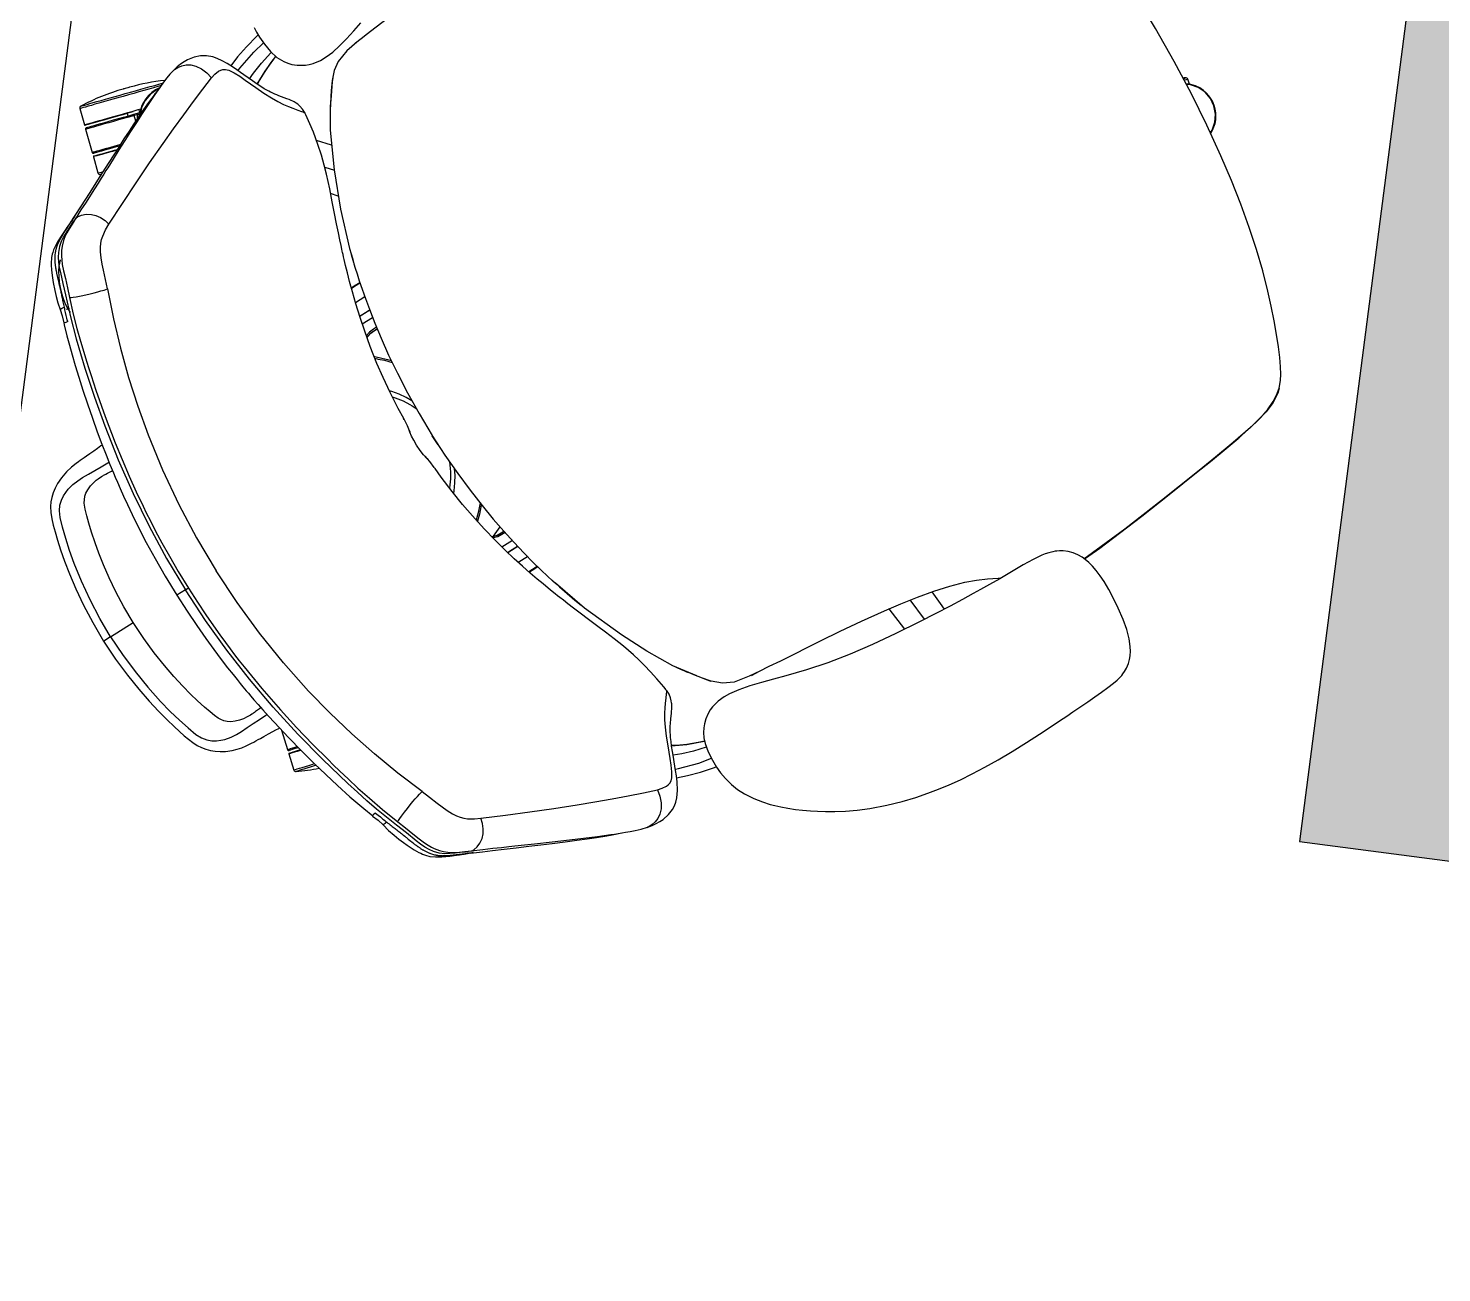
# Model space of a CAD drawing. Extents: x -15 to 8521, y -5327 to 1905.
# Drawn here: x 2606.5 to 2691.9, y 976.7 to 1051.9 of the extents above; entities that cross this region are included whole.
import ezdxf

# ---------------------------------------------------------------- set-up
doc = ezdxf.new("R2010")
doc.units = 0
for name, color, linetype in [('AR-ESQ', 2, 'Continuous'), ('AR-MOB', 2, 'Continuous'), ('AR-PAR-ALV', 5, 'Continuous')]:
    doc.layers.add(name, color=color, linetype=linetype)
doc.layers.add('AR-HTC-MOB', color=253, linetype='Continuous', plot=False)

# ---------------------------------------------------------------- blocks, each defined once
blk = doc.blocks.new('CAD-GIR-TELA')
at = {"color": 1, "linetype": 'Continuous'}
for p, q in [((0.00179, 0.42932), (0.00179, 0.43425)), ((0.00179, 0.42932), (0.00179, 0.41326)), ((-0.1154, 0.37563), (-0.12524, 0.37821)), ((0.00179, 0.376), (0.00179, 0.38211)), ((-0.11273, 0.37491), (-0.11273, 0.37491)), ((-0.10075, 0.37176), (-0.11273, 0.37491)), ((-0.10075, 0.37176), (-0.11273, 0.37491)), ((-0.19642, 0.34205), (-0.19731, 0.34175)), ((0.18347, 0.34602), (0.18077, 0.34616)), ((0.18331, 0.34529), (0.18347, 0.34602)), ((-0.22501, 0.31288), (-0.22432, 0.31459)), ((-0.22489, 0.31313), (-0.22501, 0.31288)), ((-0.22432, 0.31459), (-0.22414, 0.31506)), ((0.22797, 0.31445), (0.22772, 0.31506)), ((0.22859, 0.31288), (0.22797, 0.31445)), ((0.25308, 0.28423), (0.24332, 0.28709)), ((0.25573, 0.28344), (0.25573, 0.28344)), ((0.26968, 0.27935), (0.25573, 0.28344)), ((0.26968, 0.27935), (0.25573, 0.28344)), ((0.26968, 0.27935), (0.26968, 0.27935)), ((0.2821, 0.27573), (0.27234, 0.27859)), ((0.25774, 0.25102), (0.26109, 0.25004)), ((0.26058, 0.24829), (0.26109, 0.25004)), ((0.26183, 0.24982), (0.26103, 0.24708)), ((0.26445, 0.25303), (0.26291, 0.25348)), ((0.26078, 0.2462), (0.26112, 0.24584)), ((0.26084, 0.24613), (0.26231, 0.24571)), ((0.01881, 0.20926), (0.01954, 0.20924)), ((-0.09086, 0.19667), (-0.09086, 0.19005)), ((-0.07766, 0.20012), (-0.07766, 0.1926)), ((-0.06959, 0.20102), (-0.06697, 0.19456)), ((-0.00512, 0.19998), (0.00158, 0.20021)), ((0.08124, 0.20011), (0.08124, 0.19271)), ((0.09444, 0.19667), (0.09444, 0.19006)), ((0.15439, 0.17139), (0.1582, 0.17445)), ((0.17361, 0.169), (0.16891, 0.16504)), ((0.18267, 0.15845), (0.18977, 0.1647)), ((-0.25037, 0.00687), (-0.23588, 0.00789)), ((-0.25126, -0.24112), (-0.24975, -0.24396)), ((-0.0615, -0.30046), (-0.05836, -0.30121))]:
    blk.add_line(p, q, dxfattribs=at)
at = {"color": 1, "linetype": 'Continuous', "flags": 128}
for points in [[(0.00179, 0.4343), (-0.01117, 0.43394), (-0.02316, 0.43301), (-0.03398, 0.43172), (-0.04353, 0.43022), (-0.05178, 0.42863), (-0.05876, 0.42704), (-0.0646, 0.42555), (-0.06888, 0.42436), (-0.07248, 0.42331), (-0.07571, 0.42229), (-0.07878, 0.42117), (-0.08161, 0.41986), (-0.08414, 0.41834), (-0.08639, 0.41663), (-0.08845, 0.4147), (-0.09032, 0.41253), (-0.09206, 0.4101), (-0.09374, 0.40725), (-0.09543, 0.40353), (-0.09641, 0.40057), (-0.09712, 0.39763), (-0.09756, 0.39494), (-0.09792, 0.39132), (-0.09803, 0.38973), (-0.09811, 0.38836), (-0.0982, 0.38679), (-0.0983, 0.38516), (-0.09844, 0.38276), (-0.09861, 0.37959), (-0.09878, 0.3766), (-0.09891, 0.37455), (-0.09903, 0.37258), (-0.09906, 0.3721)], [(0.00179, 0.42932), (-0.01111, 0.42896), (-0.02378, 0.42795), (-0.03595, 0.42641), (-0.04733, 0.42444), (-0.05554, 0.42266), (-0.06301, 0.42076), (-0.06972, 0.41886), (-0.07555, 0.41693), (-0.07911, 0.41517), (-0.08187, 0.41308), (-0.08394, 0.41076), (-0.08546, 0.40835), (-0.08657, 0.406), (-0.08739, 0.4038), (-0.08834, 0.39981), (-0.08866, 0.39616), (-0.08869, 0.39266), (-0.08859, 0.38844), (-0.08843, 0.38412), (-0.08825, 0.3796), (-0.08808, 0.3749), (-0.08807, 0.37418)], [(0.10264, 0.37213), (0.10259, 0.3731), (0.10243, 0.3756), (0.10227, 0.37832), (0.1021, 0.38131), (0.10197, 0.38368), (0.10186, 0.3856), (0.10178, 0.38694), (0.10169, 0.38836), (0.10161, 0.38973), (0.10151, 0.39132), (0.10114, 0.39494), (0.10038, 0.39907), (0.09901, 0.40353), (0.09733, 0.40725), (0.09564, 0.4101), (0.0939, 0.41253), (0.09203, 0.4147), (0.08998, 0.41663), (0.08773, 0.41834), (0.08465, 0.42013), (0.08116, 0.42164), (0.07737, 0.42291), (0.07324, 0.42414), (0.06818, 0.42555), (0.06235, 0.42704), (0.05536, 0.42863), (0.04711, 0.43022), (0.03756, 0.43172), (0.02674, 0.43301), (0.01475, 0.43394), (0.00179, 0.4343)], [(0.00179, 0.42932), (0.01469, 0.42896), (0.02736, 0.42795), (0.03953, 0.42641), (0.05091, 0.42444), (0.05912, 0.42266), (0.06659, 0.42076), (0.0733, 0.41886), (0.07913, 0.41693), (0.0827, 0.41517), (0.08545, 0.41308), (0.08752, 0.41076), (0.08904, 0.40835), (0.09015, 0.406), (0.09097, 0.4038), (0.09192, 0.39981), (0.09224, 0.39616), (0.09227, 0.39266), (0.09218, 0.38844), (0.09201, 0.38412), (0.09183, 0.3796), (0.09167, 0.3749), (0.09165, 0.37417)], [(-0.08273, 0.37509), (-0.08281, 0.37619), (-0.08291, 0.37767), (-0.08301, 0.37905), (-0.08309, 0.37993), (-0.08313, 0.38061), (-0.08315, 0.381), (-0.08315, 0.3813), (-0.08315, 0.38191), (-0.08314, 0.38279), (-0.08305, 0.38509), (-0.08277, 0.38759), (-0.08223, 0.39012), (-0.08138, 0.39264), (-0.08028, 0.39492), (-0.07897, 0.39678), (-0.07757, 0.39819), (-0.07596, 0.39939), (-0.07433, 0.40033), (-0.07194, 0.40137), (-0.06862, 0.4025), (-0.06428, 0.4038), (-0.05884, 0.40531), (-0.05321, 0.40674), (-0.0466, 0.40822), (-0.03893, 0.40967), (-0.03021, 0.41101), (-0.02046, 0.41213), (-0.00974, 0.41292), (0.00179, 0.41322)], [(0.00179, 0.41322), (0.01277, 0.41295), (0.02301, 0.41223), (0.0324, 0.41119), (0.04086, 0.40995), (0.04836, 0.40859), (0.05491, 0.40718), (0.06158, 0.40554), (0.06705, 0.40403), (0.07146, 0.40273), (0.07527, 0.40147), (0.07869, 0.39991), (0.08198, 0.39741), (0.08321, 0.39593), (0.08439, 0.39394), (0.08546, 0.3913), (0.08626, 0.38816), (0.0865, 0.38648), (0.08664, 0.38495), (0.08673, 0.38252), (0.08673, 0.38169), (0.08673, 0.3811), (0.08671, 0.38057), (0.08668, 0.38015), (0.08663, 0.3796), (0.08654, 0.37839), (0.08645, 0.37708), (0.08636, 0.37577), (0.08631, 0.37509)], [(-0.22304, 0.315), (-0.22226, 0.31666), (-0.22093, 0.31947), (-0.21957, 0.32228), (-0.2181, 0.32509), (-0.21645, 0.32778), (-0.21436, 0.33038), (-0.21172, 0.33277), (-0.20937, 0.33438), (-0.20672, 0.33584), (-0.20382, 0.33713), (-0.20078, 0.33828), (-0.19359, 0.34072), (-0.18635, 0.34332), (-0.17912, 0.34592), (-0.17179, 0.34836), (-0.16442, 0.35065), (-0.15696, 0.35281), (-0.14944, 0.35487), (-0.12888, 0.36), (-0.10808, 0.3646), (-0.08634, 0.36864), (-0.06444, 0.37184), (-0.04243, 0.37415), (-0.02034, 0.37553), (0.00179, 0.376)], [(0.00179, 0.38211), (-0.00968, 0.38198), (-0.02012, 0.38164), (-0.02954, 0.38115), (-0.03792, 0.38056), (-0.04528, 0.37993), (-0.05161, 0.37931), (-0.05691, 0.37872), (-0.06071, 0.37827), (-0.06373, 0.37789), (-0.06624, 0.37756), (-0.06778, 0.37735), (-0.06935, 0.37714), (-0.07132, 0.37686), (-0.07369, 0.37651), (-0.07646, 0.37609), (-0.08023, 0.3755), (-0.08455, 0.37479), (-0.08942, 0.37394), (-0.09469, 0.37297), (-0.10678, 0.37056), (-0.11802, 0.36808), (-0.12836, 0.36563), (-0.13783, 0.36326), (-0.14706, 0.3608), (-0.15687, 0.35804), (-0.1674, 0.3548), (-0.17403, 0.35256)], [(-0.12993, 0.3653), (-0.12961, 0.36653), (-0.12898, 0.3689), (-0.12842, 0.37103), (-0.12793, 0.3729), (-0.12752, 0.37447), (-0.12719, 0.37574), (-0.12694, 0.37668), (-0.12678, 0.37728), (-0.12671, 0.37754), (-0.12671, 0.37755)], [(-0.12524, 0.37821), (-0.12525, 0.37817), (-0.12534, 0.37782), (-0.12552, 0.37713), (-0.12579, 0.37611), (-0.12614, 0.37477), (-0.12658, 0.37312), (-0.12708, 0.37118), (-0.12766, 0.36898), (-0.1283, 0.36654), (-0.12853, 0.36566)], [(0.17763, 0.35259), (0.17629, 0.35305), (0.16991, 0.35514), (0.16422, 0.35691), (0.15844, 0.35862), (0.152, 0.36042), (0.14484, 0.36236), (0.13699, 0.36439), (0.12857, 0.36645), (0.11955, 0.36855), (0.11102, 0.37042), (0.10328, 0.37201), (0.09635, 0.37333), (0.09021, 0.37443), (0.08489, 0.37533), (0.0821, 0.37577), (0.07876, 0.37629), (0.07464, 0.3769), (0.06973, 0.37758), (0.06402, 0.3783), (0.05753, 0.37906), (0.04868, 0.37995), (0.03868, 0.38078), (0.02753, 0.38146), (0.01523, 0.38194), (0.00179, 0.38211)], [(0.00179, 0.376), (0.00179, 0.37493), (0.00179, 0.37455), (0.00179, 0.37425), (0.00179, 0.37402), (0.00179, 0.37387), (0.00179, 0.37382)], [(0.22662, 0.315), (0.22585, 0.31666), (0.22168, 0.32509), (0.22003, 0.32778), (0.21794, 0.33038), (0.2153, 0.33277), (0.21295, 0.33438), (0.2103, 0.33584), (0.2074, 0.33713), (0.20436, 0.33828), (0.19796, 0.34045), (0.19145, 0.34277), (0.17854, 0.34733), (0.1654, 0.35142), (0.14759, 0.35628), (0.12964, 0.36066), (0.11167, 0.3646), (0.08992, 0.36864), (0.06802, 0.37184), (0.04601, 0.37415), (0.02392, 0.37553), (0.00179, 0.376)], [(0.00179, 0.37382), (-0.00844, 0.37373), (-0.01754, 0.37348), (-0.02551, 0.37313), (-0.03235, 0.37273), (-0.03806, 0.37233), (-0.04269, 0.37196), (-0.04722, 0.37156), (-0.0518, 0.37111), (-0.05643, 0.37062), (-0.07326, 0.36849), (-0.09008, 0.36582), (-0.10428, 0.36318), (-0.1182, 0.36025), (-0.13084, 0.35734), (-0.13515, 0.35631), (-0.14059, 0.35496), (-0.14721, 0.35327), (-0.15499, 0.35118), (-0.16392, 0.34862), (-0.17394, 0.34546), (-0.18504, 0.34155)], [(-0.11731, 0.36836), (-0.11725, 0.3686), (-0.11674, 0.37053), (-0.11631, 0.37218), (-0.11596, 0.37353), (-0.11569, 0.37455), (-0.11551, 0.37524), (-0.11541, 0.37558), (-0.1154, 0.37563)], [(-0.11513, 0.37515), (-0.11515, 0.37505), (-0.11527, 0.37461), (-0.11548, 0.37382), (-0.11577, 0.3727), (-0.11616, 0.37124), (-0.11662, 0.36949), (-0.11689, 0.36845)], [(-0.11513, 0.36883), (-0.1149, 0.3697), (-0.11448, 0.37128), (-0.11415, 0.37256), (-0.1139, 0.3735), (-0.11374, 0.3741), (-0.11367, 0.37436)], [(-0.11273, 0.37491), (-0.1128, 0.37465), (-0.11296, 0.37403), (-0.11322, 0.37306), (-0.11356, 0.37175), (-0.11399, 0.37013), (-0.11429, 0.36896)], [(-0.11273, 0.37491), (-0.11288, 0.37494), (-0.11303, 0.37493), (-0.11318, 0.3749), (-0.11332, 0.37483), (-0.11344, 0.37474), (-0.11354, 0.37463), (-0.11362, 0.3745), (-0.11367, 0.37436)], [(0.18862, 0.34155), (0.17898, 0.34497), (0.17035, 0.34775), (0.16273, 0.35001), (0.15615, 0.35184), (0.15063, 0.35331), (0.14614, 0.35447), (0.14174, 0.35557), (0.13728, 0.35666), (0.13276, 0.35774), (0.11622, 0.36146), (0.09953, 0.36478), (0.08886, 0.36664), (0.07815, 0.3683), (0.06785, 0.36969), (0.0583, 0.37081), (0.05389, 0.37126), (0.0483, 0.37179), (0.04148, 0.37235), (0.03341, 0.37289), (0.02411, 0.37336), (0.01357, 0.3737), (0.00179, 0.37382)], [(-0.17404, 0.3526), (-0.17797, 0.35116), (-0.18195, 0.35014)], [(-0.17729, 0.3194), (-0.16016, 0.32589), (-0.14282, 0.33178), (-0.12524, 0.3369), (-0.10748, 0.34142), (-0.08955, 0.3453), (-0.06693, 0.34918), (-0.04413, 0.35194), (-0.0212, 0.35359), (0.00179, 0.35413)], [(-0.17343, 0.35018), (-0.17354, 0.35137), (-0.17367, 0.35204), (-0.1738, 0.35241), (-0.17394, 0.35259), (-0.17404, 0.35257)], [(0.18088, 0.3194), (0.16374, 0.32589), (0.14641, 0.33178), (0.12882, 0.3369), (0.11106, 0.34142), (0.09313, 0.3453), (0.07052, 0.34918), (0.04771, 0.35194), (0.02478, 0.35359), (0.00179, 0.35413)], [(0.17701, 0.35018), (0.17712, 0.35137), (0.17725, 0.35204), (0.17739, 0.35241), (0.17752, 0.35259), (0.17762, 0.35257)], [(0.18553, 0.35014), (0.18155, 0.35116), (0.17763, 0.3526)], [(-0.18195, 0.35014), (-0.18662, 0.34913), (-0.19071, 0.3478), (-0.1943, 0.34654), (-0.19743, 0.34536), (-0.20007, 0.34429), (-0.20269, 0.34314), (-0.20458, 0.34223), (-0.20613, 0.34142), (-0.20746, 0.34066), (-0.20856, 0.33997), (-0.20958, 0.33928), (-0.21112, 0.33807), (-0.21307, 0.3362), (-0.21515, 0.33357), (-0.21717, 0.33016), (-0.21929, 0.32599), (-0.2216, 0.3209)], [(-0.19731, 0.34175), (-0.19819, 0.34145), (-0.19906, 0.34115)], [(-0.19554, 0.34235), (-0.19598, 0.3422), (-0.19642, 0.34205)], [(-0.19382, 0.34294), (-0.19468, 0.34265), (-0.19554, 0.34235)], [(-0.19298, 0.34323), (-0.1934, 0.34309), (-0.19382, 0.34294)], [(-0.19165, 0.3437), (-0.19232, 0.34347), (-0.19298, 0.34323)], [(-0.19033, 0.34418), (-0.19099, 0.34394), (-0.19165, 0.3437)], [(-0.18898, 0.34466), (-0.18965, 0.34442), (-0.19033, 0.34418)], [(-0.18766, 0.34515), (-0.18832, 0.34491), (-0.18898, 0.34466)], [(-0.1863, 0.34565), (-0.18699, 0.3454), (-0.18766, 0.34515)], [(-0.18496, 0.34615), (-0.18563, 0.3459), (-0.1863, 0.34565)], [(-0.18338, 0.34673), (-0.18417, 0.34644), (-0.18496, 0.34615)], [(-0.18178, 0.3473), (-0.18258, 0.34701), (-0.18338, 0.34673)], [(-0.18178, 0.3473), (-0.18189, 0.34854), (-0.18194, 0.34933), (-0.18197, 0.34979), (-0.18197, 0.35004), (-0.18194, 0.35006)], [(-0.18019, 0.34787), (-0.18099, 0.34758), (-0.18178, 0.3473)], [(-0.17861, 0.34842), (-0.1794, 0.34815), (-0.18019, 0.34787)], [(-0.17542, 0.34952), (-0.17701, 0.34897), (-0.17861, 0.34842)], [(-0.17343, 0.35018), (-0.17442, 0.34985), (-0.17542, 0.34952)], [(0.17701, 0.35018), (0.17801, 0.34985), (0.179, 0.34952)], [(0.179, 0.34952), (0.1806, 0.34897), (0.18219, 0.34842)], [(0.18219, 0.34842), (0.18298, 0.34815), (0.18378, 0.34787)], [(0.18358, 0.34683), (0.18358, 0.34684), (0.18356, 0.34663), (0.18347, 0.34602)], [(0.21082, 0.33421), (0.21071, 0.33435), (0.20804, 0.33697), (0.20562, 0.33879), (0.20287, 0.34041), (0.19988, 0.34185), (0.19674, 0.34314), (0.19352, 0.34426), (0.19023, 0.34522), (0.18689, 0.34586), (0.18347, 0.34602)], [(0.18378, 0.34787), (0.18457, 0.34758), (0.18537, 0.3473)], [(0.18537, 0.3473), (0.18547, 0.34854), (0.18553, 0.34933), (0.18555, 0.34979), (0.18555, 0.35004), (0.18552, 0.35006)], [(0.18537, 0.3473), (0.18617, 0.34701), (0.18696, 0.34673)], [(0.22519, 0.3209), (0.22314, 0.32545), (0.22132, 0.32914), (0.21969, 0.33212), (0.21821, 0.33437), (0.21716, 0.33567), (0.21635, 0.33654), (0.2157, 0.33718), (0.21495, 0.33786), (0.21409, 0.33858), (0.21283, 0.33951), (0.21112, 0.34062), (0.20869, 0.34196), (0.20549, 0.34348), (0.20154, 0.34514), (0.1969, 0.34688), (0.19344, 0.34808), (0.18968, 0.34928), (0.18553, 0.35014)], [(0.18696, 0.34673), (0.18776, 0.34643), (0.18855, 0.34615)], [(0.18855, 0.34615), (0.1892, 0.3459), (0.18989, 0.34565)], [(0.18989, 0.34565), (0.19057, 0.3454), (0.19124, 0.34515)], [(0.19124, 0.34515), (0.1919, 0.34491), (0.19257, 0.34466)], [(0.19257, 0.34466), (0.19324, 0.34442), (0.19391, 0.34418)], [(0.19391, 0.34418), (0.19457, 0.34394), (0.19523, 0.3437)], [(0.19523, 0.3437), (0.1959, 0.34347), (0.19657, 0.34323)], [(0.19657, 0.34323), (0.19698, 0.34309), (0.1974, 0.34294)], [(0.1974, 0.34294), (0.19826, 0.34265), (0.19912, 0.34235)], [(0.19912, 0.34235), (0.19956, 0.3422), (0.2, 0.34205)], [(0.2, 0.34205), (0.20044, 0.3419), (0.20089, 0.34175)], [(0.20089, 0.34175), (0.20177, 0.34145), (0.20264, 0.34115)], [(-0.18504, 0.34155), (-0.1907, 0.33949), (-0.19608, 0.33765), (-0.20067, 0.33608), (-0.20429, 0.33468), (-0.20689, 0.33348), (-0.20878, 0.33247), (-0.21038, 0.33148), (-0.21174, 0.33054), (-0.2132, 0.32938), (-0.21496, 0.32774), (-0.21666, 0.32579), (-0.21798, 0.32397), (-0.21912, 0.32212), (-0.22043, 0.31971), (-0.22191, 0.31673), (-0.22357, 0.31322)], [(-0.21369, 0.33334), (-0.21396, 0.33308), (-0.21421, 0.33281)], [(-0.21276, 0.3342), (-0.21324, 0.33377), (-0.21369, 0.33334)], [(-0.21177, 0.33502), (-0.21228, 0.33461), (-0.21276, 0.3342)], [(-0.21123, 0.33542), (-0.2115, 0.33522), (-0.21177, 0.33502)], [(-0.20828, 0.3373), (-0.20981, 0.33639), (-0.21123, 0.33542)], [(-0.20764, 0.33765), (-0.20796, 0.33748), (-0.20828, 0.3373)], [(-0.20698, 0.33798), (-0.20731, 0.33782), (-0.20764, 0.33765)], [(-0.20628, 0.33832), (-0.20663, 0.33815), (-0.20698, 0.33798)], [(-0.20558, 0.33864), (-0.20593, 0.33848), (-0.20628, 0.33832)], [(-0.20491, 0.33894), (-0.20525, 0.33879), (-0.20558, 0.33864)], [(-0.20423, 0.33923), (-0.20457, 0.33908), (-0.20491, 0.33894)], [(-0.20382, 0.3394), (-0.20403, 0.33931), (-0.20423, 0.33923)], [(-0.2034, 0.33956), (-0.20361, 0.33948), (-0.20382, 0.3394)], [(-0.20297, 0.33973), (-0.20318, 0.33965), (-0.2034, 0.33956)], [(-0.20254, 0.3399), (-0.20276, 0.33981), (-0.20297, 0.33973)], [(-0.20167, 0.34022), (-0.20211, 0.34006), (-0.20254, 0.3399)], [(-0.2008, 0.34054), (-0.20123, 0.34039), (-0.20167, 0.34023)], [(-0.19906, 0.34115), (-0.19993, 0.34085), (-0.2008, 0.34054)], [(-0.18503, 0.34155), (-0.18503, 0.34155), (-0.18485, 0.34133), (-0.18457, 0.34079), (-0.18402, 0.33952), (-0.18336, 0.33786), (-0.1823, 0.33505), (-0.1813, 0.33229), (-0.18039, 0.3297), (-0.17961, 0.32734), (-0.17895, 0.32526), (-0.17839, 0.32338), (-0.17786, 0.3215), (-0.17729, 0.3194)], [(0.18862, 0.34155), (0.18862, 0.34155), (0.18843, 0.34133), (0.18816, 0.34079), (0.1876, 0.33952), (0.18694, 0.33786), (0.18588, 0.33505), (0.18488, 0.33229), (0.18398, 0.3297), (0.18319, 0.32734), (0.18253, 0.32526), (0.18197, 0.32338), (0.18144, 0.3215), (0.18088, 0.3194)], [(0.22715, 0.31322), (0.22549, 0.31673), (0.22401, 0.31971), (0.2227, 0.32212), (0.22156, 0.32397), (0.21973, 0.32643), (0.21735, 0.32889), (0.21532, 0.33054), (0.21397, 0.33148), (0.21236, 0.33247), (0.21047, 0.33348), (0.20787, 0.33468), (0.20425, 0.33608), (0.19966, 0.33765), (0.19428, 0.33949), (0.18862, 0.34155)], [(0.20264, 0.34115), (0.20352, 0.34085), (0.20438, 0.34054)], [(0.20438, 0.34054), (0.20482, 0.34039), (0.20525, 0.34022)], [(0.20525, 0.34022), (0.20569, 0.34006), (0.20613, 0.3399)], [(0.20613, 0.3399), (0.20634, 0.33981), (0.20655, 0.33973)], [(0.20655, 0.33973), (0.20677, 0.33965), (0.20698, 0.33956)], [(0.20698, 0.33956), (0.20719, 0.33948), (0.2074, 0.3394)], [(0.2074, 0.3394), (0.20761, 0.33931), (0.20782, 0.33923)], [(0.20782, 0.33923), (0.20816, 0.33908), (0.20849, 0.33894)], [(0.20849, 0.33894), (0.20883, 0.33879), (0.20916, 0.33864)], [(0.20916, 0.33864), (0.20952, 0.33848), (0.20987, 0.33832)], [(0.20987, 0.33832), (0.21022, 0.33815), (0.21056, 0.33798)], [(0.21056, 0.33798), (0.21089, 0.33782), (0.21122, 0.33765)], [(0.21122, 0.33765), (0.21154, 0.33748), (0.21186, 0.3373)], [(0.21186, 0.3373), (0.21339, 0.33639), (0.21481, 0.33542)], [(0.21481, 0.33542), (0.21508, 0.33522), (0.21535, 0.33502)], [(0.21535, 0.33502), (0.21586, 0.33461), (0.21635, 0.3342)], [(0.21635, 0.3342), (0.21682, 0.33377), (0.21728, 0.33334)], [(0.21728, 0.33334), (0.21754, 0.33308), (0.2178, 0.33281)], [(-0.2194, 0.32475), (-0.21966, 0.32423), (-0.21992, 0.3237)], [(-0.21884, 0.32586), (-0.21912, 0.32531), (-0.2194, 0.32475)], [(-0.21828, 0.32693), (-0.21856, 0.3264), (-0.21884, 0.32586)], [(-0.218, 0.32745), (-0.21814, 0.32719), (-0.21828, 0.32693)], [(-0.21772, 0.32796), (-0.21786, 0.3277), (-0.218, 0.32745)], [(-0.21755, 0.32824), (-0.21764, 0.3281), (-0.21772, 0.32796)], [(-0.21739, 0.32852), (-0.21747, 0.32838), (-0.21755, 0.32824)], [(-0.21721, 0.32882), (-0.2173, 0.32867), (-0.21739, 0.32852)], [(-0.21703, 0.32911), (-0.21712, 0.32897), (-0.21721, 0.32882)], [(-0.21688, 0.32936), (-0.21696, 0.32924), (-0.21703, 0.32911)], [(-0.21673, 0.32959), (-0.21681, 0.32947), (-0.21688, 0.32936)], [(-0.21656, 0.32985), (-0.21665, 0.32972), (-0.21673, 0.32959)], [(-0.21639, 0.33011), (-0.21648, 0.32998), (-0.21656, 0.32985)], [(-0.21619, 0.3304), (-0.21629, 0.33026), (-0.21639, 0.33011)], [(-0.21599, 0.33069), (-0.21609, 0.33054), (-0.21619, 0.3304)], [(-0.21577, 0.33097), (-0.21588, 0.33083), (-0.21599, 0.33069)], [(-0.21556, 0.33125), (-0.21567, 0.33111), (-0.21577, 0.33097)], [(-0.21535, 0.33152), (-0.21545, 0.33139), (-0.21556, 0.33125)], [(-0.21514, 0.33177), (-0.21525, 0.33165), (-0.21535, 0.33152)], [(-0.21493, 0.33203), (-0.21504, 0.3319), (-0.21514, 0.33177)], [(-0.21471, 0.33228), (-0.21482, 0.33215), (-0.21493, 0.33203)], [(-0.21421, 0.33281), (-0.21447, 0.33255), (-0.21471, 0.33228)], [(0.2178, 0.33281), (0.21805, 0.33255), (0.21829, 0.33228)], [(0.21829, 0.33228), (0.2184, 0.33215), (0.21851, 0.33203)], [(0.21851, 0.33203), (0.21862, 0.3319), (0.21872, 0.33177)], [(0.21872, 0.33177), (0.21883, 0.33165), (0.21893, 0.33152)], [(0.21893, 0.33152), (0.21904, 0.33138), (0.21914, 0.33125)], [(0.21914, 0.33125), (0.21925, 0.33111), (0.21936, 0.33097)], [(0.21936, 0.33097), (0.21946, 0.33083), (0.21957, 0.33069)], [(0.21957, 0.33069), (0.21967, 0.33054), (0.21977, 0.3304)], [(0.21977, 0.3304), (0.21987, 0.33026), (0.21997, 0.33011)], [(0.21997, 0.33011), (0.22006, 0.32998), (0.22015, 0.32985)], [(0.22015, 0.32985), (0.22023, 0.32972), (0.22031, 0.32959)], [(0.22031, 0.32959), (0.22039, 0.32947), (0.22047, 0.32936)], [(0.22047, 0.32936), (0.22054, 0.32923), (0.22062, 0.32911)], [(0.22062, 0.32911), (0.22071, 0.32897), (0.22079, 0.32882)], [(0.22079, 0.32882), (0.22088, 0.32867), (0.22097, 0.32852)], [(0.22097, 0.32852), (0.22105, 0.32838), (0.22114, 0.32824)], [(0.22114, 0.32824), (0.22122, 0.3281), (0.2213, 0.32796)], [(0.2213, 0.32796), (0.22144, 0.3277), (0.22158, 0.32745)], [(0.22158, 0.32745), (0.22172, 0.32719), (0.22186, 0.32693)], [(0.22186, 0.32693), (0.22215, 0.3264), (0.22243, 0.32586)], [(0.22243, 0.32586), (0.22271, 0.3253), (0.22299, 0.32475)], [(0.22299, 0.32475), (0.22325, 0.32423), (0.2235, 0.3237)], [(-0.2235, 0.31613), (-0.22419, 0.31463), (-0.22489, 0.31313)], [(-0.2216, 0.3209), (-0.22285, 0.31797), (-0.22416, 0.31507)], [(-0.22303, 0.31714), (-0.22326, 0.31663), (-0.2235, 0.31613)], [(-0.22255, 0.31816), (-0.22279, 0.31765), (-0.22303, 0.31714)], [(-0.22199, 0.31935), (-0.22227, 0.31875), (-0.22255, 0.31816)], [(-0.22157, 0.32089), (-0.22178, 0.32047), (-0.22199, 0.31935)], [(-0.22145, 0.32051), (-0.22172, 0.31993), (-0.22199, 0.31935)], [(-0.22094, 0.32159), (-0.22119, 0.32106), (-0.22145, 0.32051)], [(-0.22042, 0.32267), (-0.22068, 0.32213), (-0.22094, 0.32159)], [(-0.21992, 0.3237), (-0.22018, 0.32318), (-0.22042, 0.32267)], [(-0.17729, 0.3194), (-0.18268, 0.31735), (-0.18811, 0.31536), (-0.19172, 0.31404), (-0.19526, 0.31263), (-0.1986, 0.31103), (-0.20085, 0.30965), (-0.20281, 0.30813), (-0.20447, 0.30651), (-0.20588, 0.30483), (-0.20814, 0.30136), (-0.20998, 0.29784)], [(0.18088, 0.3194), (0.18627, 0.31735), (0.19169, 0.31536), (0.1953, 0.31404), (0.19885, 0.31263), (0.20218, 0.31103), (0.20444, 0.30965), (0.2064, 0.30813), (0.20806, 0.30651), (0.20946, 0.30483), (0.21172, 0.30136), (0.21356, 0.29784)], [(0.2235, 0.3237), (0.22376, 0.32319), (0.22401, 0.32267)], [(0.22401, 0.32267), (0.22426, 0.32213), (0.22452, 0.32159)], [(0.22452, 0.32159), (0.22477, 0.32105), (0.22503, 0.32051)], [(0.22503, 0.32051), (0.2253, 0.31993), (0.22558, 0.31935)], [(0.22515, 0.32089), (0.22536, 0.32047), (0.22558, 0.31935)], [(0.22774, 0.31507), (0.22643, 0.31797), (0.22519, 0.3209)], [(0.22558, 0.31935), (0.22585, 0.31875), (0.22613, 0.31816)], [(0.22613, 0.31816), (0.22637, 0.31765), (0.22661, 0.31714)], [(0.22661, 0.31714), (0.22684, 0.31663), (0.22708, 0.31613)], [(0.22708, 0.31613), (0.22778, 0.31463), (0.22847, 0.31313)], [(-0.22356, 0.31324), (-0.22658, 0.30688), (-0.2292, 0.30134), (-0.23146, 0.2966), (-0.23336, 0.29264), (-0.2349, 0.28943), (-0.2375, 0.28404), (-0.24013, 0.2786), (-0.24483, 0.26888), (-0.24938, 0.25943), (-0.25306, 0.25166), (-0.2566, 0.24404), (-0.25998, 0.23657), (-0.26092, 0.23445), (-0.26182, 0.23239), (-0.26268, 0.23037), (-0.26355, 0.22829), (-0.26457, 0.22577), (-0.26571, 0.22279), (-0.2669, 0.21935), (-0.26802, 0.21546)], [(-0.22439, 0.31462), (-0.22522, 0.31285), (-0.22762, 0.30772), (-0.23017, 0.30228), (-0.23316, 0.29593), (-0.23632, 0.28923), (-0.23962, 0.28229), (-0.24275, 0.27568), (-0.24565, 0.26953), (-0.249, 0.26235), (-0.25198, 0.25585), (-0.25462, 0.25), (-0.25693, 0.24476), (-0.25892, 0.24009), (-0.26022, 0.23695), (-0.26137, 0.23402), (-0.26237, 0.2313), (-0.26278, 0.23012)], [(-0.2235, 0.31321), (-0.22371, 0.31278), (-0.22378, 0.31162), (-0.2233, 0.30899), (-0.22234, 0.30632), (-0.22062, 0.30369), (-0.21864, 0.30178), (-0.21608, 0.30003), (-0.21313, 0.29865), (-0.20998, 0.29784)], [(0.22709, 0.31321), (0.2273, 0.31278), (0.22737, 0.31162), (0.22688, 0.30899), (0.22592, 0.30632), (0.22421, 0.30369), (0.22222, 0.30178), (0.21967, 0.30003), (0.21672, 0.29865), (0.21356, 0.29784)], [(0.2716, 0.21546), (0.27074, 0.21856), (0.26986, 0.22121), (0.26907, 0.22339), (0.26842, 0.2251), (0.26784, 0.22655), (0.26722, 0.22806), (0.26656, 0.22966), (0.26522, 0.2328), (0.26375, 0.23616), (0.26225, 0.2395), (0.25958, 0.24535), (0.25686, 0.25118), (0.25405, 0.25715), (0.25126, 0.26297), (0.2484, 0.26892), (0.24554, 0.27481), (0.24286, 0.28035), (0.24196, 0.28222), (0.2409, 0.28441), (0.23961, 0.28708), (0.2381, 0.29023), (0.23635, 0.29388), (0.2344, 0.29796), (0.23222, 0.30253), (0.22981, 0.30762), (0.22714, 0.31324)], [(0.26637, 0.2301), (0.26632, 0.23027), (0.2655, 0.23255), (0.26483, 0.23432), (0.26424, 0.23585), (0.26357, 0.23751), (0.26276, 0.23948), (0.26179, 0.24178), (0.26042, 0.24496), (0.2588, 0.24865), (0.25692, 0.25286), (0.25476, 0.25762), (0.25236, 0.26283), (0.24992, 0.26807), (0.24523, 0.27802), (0.24056, 0.28786), (0.23599, 0.29752), (0.23156, 0.30696), (0.2293, 0.3118), (0.22804, 0.31448)], [(0.22847, 0.31313), (0.22853, 0.313), (0.22859, 0.31288)], [(-0.20998, 0.29784), (-0.2163, 0.28421), (-0.22239, 0.27069), (-0.22827, 0.25736), (-0.23388, 0.24433), (-0.23808, 0.23421), (-0.24201, 0.22446), (-0.24569, 0.21517), (-0.24908, 0.20643), (-0.25197, 0.19833)], [(0.21356, 0.29784), (0.21988, 0.28421), (0.22597, 0.27069), (0.23186, 0.25736), (0.23746, 0.24433), (0.24166, 0.23421), (0.24559, 0.22446), (0.24927, 0.21517), (0.25266, 0.20643), (0.25555, 0.19833)], [(0.24162, 0.28576), (0.24175, 0.28621), (0.24183, 0.28646), (0.24183, 0.28647)], [(0.24332, 0.28709), (0.24331, 0.28705), (0.24321, 0.2867), (0.24301, 0.28602), (0.24271, 0.28501), (0.24241, 0.28398)], [(0.24896, 0.27018), (0.24968, 0.27265), (0.25039, 0.27507), (0.25103, 0.27726), (0.2516, 0.27918), (0.25208, 0.28081), (0.25247, 0.28215), (0.25276, 0.28316), (0.25296, 0.28384), (0.25307, 0.28419), (0.25308, 0.28423)], [(0.25334, 0.28375), (0.25331, 0.28365), (0.25318, 0.28321), (0.25295, 0.28243), (0.25262, 0.28131), (0.2522, 0.27987), (0.25169, 0.27813), (0.2511, 0.2761), (0.25043, 0.27381), (0.24969, 0.27129), (0.2492, 0.26961)], [(0.25024, 0.26746), (0.25079, 0.26933), (0.25155, 0.27192), (0.25224, 0.27429), (0.25287, 0.27643), (0.25342, 0.27829), (0.25388, 0.27986), (0.25425, 0.28113), (0.25452, 0.28206), (0.2547, 0.28266), (0.25477, 0.28292)], [(0.25573, 0.28344), (0.25565, 0.28318), (0.25547, 0.28257), (0.25519, 0.2816), (0.25481, 0.28031), (0.25434, 0.27869), (0.25378, 0.27678), (0.25314, 0.27459), (0.25242, 0.27215), (0.25164, 0.2695), (0.25081, 0.26665), (0.25073, 0.26639)], [(0.25573, 0.28344), (0.25558, 0.28347), (0.25543, 0.28347), (0.25528, 0.28344), (0.25514, 0.28338), (0.25502, 0.28329), (0.25491, 0.28319), (0.25483, 0.28306), (0.25477, 0.28292)], [(0.26109, 0.25004), (0.26204, 0.25327), (0.26297, 0.25646), (0.26389, 0.25957), (0.26476, 0.26256), (0.2656, 0.26541), (0.26638, 0.26807), (0.26709, 0.2705), (0.26773, 0.27269), (0.26829, 0.27461), (0.26877, 0.27622), (0.26915, 0.27752), (0.26943, 0.27848), (0.26961, 0.27909), (0.26968, 0.27935)], [(0.27021, 0.2784), (0.27013, 0.27814), (0.26996, 0.27754), (0.26968, 0.2766), (0.26931, 0.27534), (0.26885, 0.27377), (0.26831, 0.2719), (0.26768, 0.26977), (0.26698, 0.26739), (0.26623, 0.2648), (0.26541, 0.26203), (0.26456, 0.25911), (0.26367, 0.25608), (0.26276, 0.25297), (0.26183, 0.24982)], [(0.26338, 0.24937), (0.26431, 0.25255), (0.26523, 0.2557), (0.26613, 0.25877), (0.267, 0.26172), (0.26782, 0.26453), (0.26859, 0.26715), (0.26929, 0.26956), (0.26993, 0.27172), (0.27048, 0.27361), (0.27095, 0.2752), (0.27132, 0.27649), (0.2716, 0.27744), (0.27178, 0.27805), (0.27186, 0.27831), (0.27186, 0.27832)], [(0.27234, 0.27859), (0.27233, 0.27854), (0.27223, 0.2782), (0.27203, 0.27752), (0.27173, 0.2765), (0.27134, 0.27517), (0.27086, 0.27353), (0.2703, 0.27161), (0.26966, 0.26943), (0.26895, 0.26701), (0.26818, 0.26438), (0.26736, 0.26157), (0.26649, 0.25862), (0.2656, 0.25556), (0.26468, 0.25243), (0.26375, 0.24926)], [(0.28302, 0.27441), (0.28299, 0.27431), (0.28287, 0.27388), (0.28264, 0.27311), (0.28232, 0.27202), (0.28191, 0.27061), (0.28141, 0.2689), (0.28083, 0.26691), (0.28017, 0.26467), (0.27945, 0.26221), (0.27867, 0.25954), (0.27784, 0.25672), (0.27697, 0.25376), (0.27608, 0.25071), (0.27517, 0.24761), (0.27425, 0.24448), (0.27334, 0.24138), (0.27245, 0.23833), (0.27158, 0.23537), (0.27076, 0.23255), (0.26998, 0.22989), (0.26925, 0.22742), (0.2686, 0.22518), (0.26848, 0.22478)], [(0.27021, 0.2784), (0.27024, 0.27855), (0.27023, 0.2787), (0.2702, 0.27884), (0.27014, 0.27898), (0.27006, 0.27911), (0.26995, 0.27921), (0.26982, 0.2793), (0.26968, 0.27935)], [(0.27351, 0.2464), (0.27443, 0.24957), (0.27535, 0.2527), (0.27625, 0.25576), (0.27711, 0.25871), (0.27794, 0.26152), (0.27871, 0.26415), (0.27942, 0.26657), (0.28006, 0.26875), (0.28062, 0.27067), (0.2811, 0.27231), (0.28149, 0.27364), (0.28179, 0.27466), (0.28199, 0.27534), (0.28209, 0.27568), (0.2821, 0.27573)], [(0.25966, 0.24705), (0.25967, 0.24707), (0.25973, 0.24714), (0.25981, 0.24726), (0.25993, 0.24741), (0.26007, 0.2476), (0.26023, 0.24781), (0.2604, 0.24804), (0.26058, 0.24829)], [(0.26058, 0.24829), (0.26081, 0.24774), (0.26094, 0.24738), (0.261, 0.2472), (0.26102, 0.24711), (0.26103, 0.24708)], [(0.26183, 0.24982), (0.26182, 0.24982), (0.26178, 0.24983), (0.26171, 0.24985), (0.26162, 0.24988), (0.26151, 0.24991), (0.26138, 0.24995), (0.26124, 0.24999), (0.26109, 0.25004)], [(0.26375, 0.24926), (0.26282, 0.24609), (0.26238, 0.24458)], [(0.26687, 0.22891), (0.2671, 0.22993), (0.26687, 0.2349), (0.26537, 0.23965), (0.26271, 0.24385), (0.25972, 0.24656)], [(0.26103, 0.24708), (0.26103, 0.24708), (0.261, 0.24697), (0.26086, 0.24649), (0.26078, 0.2462)], [(0.26773, 0.22667), (0.2683, 0.22865), (0.26907, 0.23128), (0.2699, 0.23408), (0.27076, 0.23703), (0.27166, 0.24009), (0.27258, 0.24323), (0.27351, 0.2464)], [(0.27702, 0.24324), (0.27707, 0.24339), (0.27719, 0.24382), (0.27738, 0.24445), (0.27759, 0.2452), (0.27781, 0.24595), (0.278, 0.24658), (0.27812, 0.24701), (0.27817, 0.24716)], [(-0.26798, 0.2156), (-0.26864, 0.21257), (-0.26897, 0.20978), (-0.26906, 0.20723), (-0.26897, 0.20495), (-0.26826, 0.20067), (-0.26683, 0.19689), (-0.26559, 0.19479), (-0.26416, 0.19294), (-0.26232, 0.19107), (-0.25868, 0.18831), (-0.25428, 0.18578), (-0.25096, 0.18418), (-0.24801, 0.18288), (-0.24552, 0.18183), (-0.24309, 0.18083), (-0.24031, 0.17967), (-0.23724, 0.17838), (-0.23418, 0.17705), (-0.23162, 0.17588), (-0.22954, 0.17485), (-0.22789, 0.17397), (-0.22671, 0.17331), (-0.22586, 0.17281), (-0.22521, 0.17241), (-0.22439, 0.17189), (-0.22343, 0.17126), (-0.22238, 0.17053), (-0.21984, 0.16865), (-0.21739, 0.16671), (-0.21631, 0.16587), (-0.21537, 0.16516), (-0.21456, 0.16459), (-0.21382, 0.16412), (-0.21314, 0.16372), (-0.21261, 0.16344), (-0.21195, 0.16312), (-0.21081, 0.16266), (-0.20913, 0.16215), (-0.20684, 0.16177), (-0.20382, 0.16177)], [(-0.25197, 0.19833), (-0.25603, 0.19911), (-0.25978, 0.20062), (-0.26297, 0.20262), (-0.26534, 0.20489), (-0.26686, 0.20727), (-0.26771, 0.20973), (-0.26809, 0.21222), (-0.26814, 0.21467), (-0.26796, 0.21545)], [(0.2074, 0.16177), (0.21042, 0.16177), (0.21272, 0.16215), (0.21439, 0.16266), (0.21553, 0.16312), (0.21619, 0.16344), (0.21673, 0.16372), (0.21755, 0.1642), (0.21845, 0.1648), (0.2195, 0.16557), (0.22076, 0.16654), (0.22208, 0.16759), (0.22342, 0.16865), (0.2248, 0.16968), (0.22589, 0.17048), (0.22697, 0.17122), (0.22794, 0.17187), (0.22877, 0.17239), (0.22943, 0.1728), (0.23029, 0.17331), (0.23147, 0.17397), (0.23312, 0.17485), (0.2352, 0.17588), (0.23777, 0.17705), (0.24082, 0.17838), (0.24389, 0.17967), (0.24668, 0.18083), (0.24911, 0.18183), (0.25159, 0.18288), (0.25454, 0.18418), (0.25787, 0.18578), (0.26081, 0.1874), (0.26361, 0.18922), (0.26591, 0.19107), (0.2685, 0.19386), (0.27042, 0.19689), (0.27184, 0.20067), (0.27255, 0.20495), (0.27264, 0.20723), (0.27256, 0.20978), (0.27222, 0.21257), (0.27156, 0.2156)], [(0.27155, 0.21545), (0.27172, 0.21467), (0.27168, 0.21222), (0.27129, 0.20973), (0.27044, 0.20727), (0.26893, 0.20489), (0.26655, 0.20262), (0.26337, 0.20062), (0.25961, 0.19911), (0.25555, 0.19833)], [(-0.20367, 0.16184), (-0.20127, 0.1621), (-0.19497, 0.163), (-0.18931, 0.16399), (-0.18419, 0.16506), (-0.17952, 0.16619), (-0.17524, 0.16735), (-0.16759, 0.16973), (-0.16085, 0.17208), (-0.15475, 0.17434), (-0.1492, 0.17645), (-0.14258, 0.17901), (-0.13685, 0.18121), (-0.13205, 0.18304), (-0.1281, 0.18452), (-0.12479, 0.18573), (-0.12216, 0.18668), (-0.12065, 0.18722), (-0.11893, 0.18782), (-0.1166, 0.18864), (-0.11361, 0.18965), (-0.10994, 0.19088), (-0.10551, 0.1923), (-0.10027, 0.19393), (-0.09411, 0.19576), (-0.08772, 0.19755), (-0.08044, 0.19945), (-0.07219, 0.20142), (-0.06289, 0.20339), (-0.05243, 0.20528), (-0.04334, 0.20664), (-0.03344, 0.20783), (-0.02265, 0.20878), (-0.01608, 0.20914)], [(-0.02243, 0.19938), (-0.02582, 0.20117), (-0.0298, 0.20379), (-0.03355, 0.2067), (-0.03465, 0.20769)], [(-0.01688, 0.19957), (-0.01737, 0.19976), (-0.01913, 0.20053), (-0.02283, 0.20245), (-0.02633, 0.20466), (-0.02923, 0.20678), (-0.03082, 0.20807)], [(-0.01533, 0.20923), (-0.01564, 0.2092), (-0.01608, 0.2092)], [(-0.01536, 0.20922), (-0.01095, 0.20964), (-0.00669, 0.2103)], [(-0.00689, 0.21026), (-0.00712, 0.21023), (-0.00869, 0.21), (-0.00903, 0.20998)], [(-0.00902, 0.20995), (-0.00818, 0.21019), (-0.00546, 0.21069), (-0.00219, 0.21102), (0.00179, 0.21115)], [(0.00179, 0.21115), (0.00514, 0.21106), (0.00804, 0.21081), (0.01057, 0.21042), (0.0124, 0.20998)], [(0.01027, 0.2103), (0.01453, 0.20964), (0.01895, 0.20922)], [(0.01062, 0.21025), (0.01162, 0.21009), (0.0124, 0.21001)], [(0.01954, 0.20914), (0.02635, 0.20877), (0.03719, 0.20781), (0.04716, 0.20661), (0.0563, 0.20523), (0.06711, 0.20326), (0.0767, 0.2012), (0.08519, 0.19915), (0.09359, 0.19692), (0.1008, 0.19485), (0.10694, 0.19298), (0.11212, 0.19133), (0.11645, 0.1899), (0.11995, 0.18872), (0.12164, 0.18813), (0.12303, 0.18764), (0.12414, 0.18725), (0.12497, 0.18696), (0.12598, 0.1866), (0.12818, 0.1858), (0.13141, 0.18462), (0.13559, 0.18306), (0.14066, 0.18114), (0.14657, 0.17888), (0.1533, 0.1763), (0.16087, 0.17344), (0.16941, 0.17038), (0.17477, 0.16862), (0.1807, 0.16687), (0.18738, 0.16519), (0.19502, 0.16362), (0.20045, 0.16273), (0.20643, 0.16192), (0.20722, 0.16184)], [(0.03434, 0.20806), (0.03288, 0.20684), (0.02874, 0.20388), (0.02478, 0.20155), (0.02332, 0.20081), (0.02187, 0.20015), (0.02061, 0.19963)], [(0.02596, 0.19935), (0.0294, 0.20117), (0.03338, 0.20379), (0.03713, 0.2067), (0.03822, 0.20769)], [(-0.25197, 0.19833), (-0.25274, 0.19545), (-0.2531, 0.19262), (-0.25301, 0.19122), (-0.25262, 0.18982), (-0.2518, 0.18844), (-0.25044, 0.18711), (-0.24735, 0.18518), (-0.24376, 0.18344), (-0.24005, 0.18182), (-0.23639, 0.18028), (-0.23286, 0.1788), (-0.22739, 0.17642), (-0.22259, 0.17415), (-0.21856, 0.17199), (-0.21525, 0.16997), (-0.21253, 0.16813), (-0.2103, 0.1665), (-0.20772, 0.16448), (-0.20592, 0.16301), (-0.2047, 0.16209), (-0.20389, 0.16177), (-0.20383, 0.16181)], [(0.00196, 0.2001), (-0.01248, 0.19985), (-0.02598, 0.19919), (-0.03853, 0.1982), (-0.05011, 0.19697), (-0.06072, 0.19555), (-0.07037, 0.19403), (-0.07908, 0.19246), (-0.08803, 0.19067), (-0.09572, 0.18897), (-0.10216, 0.18743), (-0.10735, 0.1861), (-0.11131, 0.18504), (-0.11404, 0.18427)], [(-0.0825, 0.19892), (-0.08252, 0.19355), (-0.08252, 0.19177)], [(-0.08239, 0.19894), (-0.0824, 0.1975), (-0.08241, 0.19179)], [(-0.07139, 0.19385), (-0.07138, 0.19611), (-0.07117, 0.19896), (-0.0703, 0.20171), (-0.07021, 0.20184)], [(-0.06902, 0.20209), (-0.06956, 0.20127), (-0.07033, 0.19857), (-0.07044, 0.19438), (-0.07045, 0.19401)], [(-0.06897, 0.2021), (-0.06951, 0.20127), (-0.07026, 0.19867), (-0.07034, 0.19596), (-0.07034, 0.19403)], [(-0.04943, 0.19694), (-0.05056, 0.19798), (-0.05371, 0.20108), (-0.05677, 0.20425), (-0.05704, 0.20445)], [(-0.05618, 0.2046), (-0.05451, 0.20314), (-0.05193, 0.20046), (-0.04833, 0.19705)], [(0.11763, 0.18427), (0.11719, 0.18439), (0.11656, 0.18457), (0.11469, 0.18509), (0.11202, 0.18582), (0.10854, 0.18673), (0.10424, 0.1878), (0.09913, 0.18901), (0.0932, 0.19033), (0.08643, 0.19173), (0.07767, 0.19338), (0.06779, 0.19503), (0.05681, 0.19658), (0.04469, 0.19795), (0.03145, 0.19906), (0.01708, 0.19981), (0.00162, 0.2001)], [(0.05975, 0.2046), (0.05809, 0.20314), (0.05551, 0.20046), (0.05198, 0.19713)], [(0.05307, 0.197), (0.05414, 0.19798), (0.05729, 0.20108), (0.06035, 0.20425), (0.06061, 0.20444)], [(0.07256, 0.20209), (0.07309, 0.20127), (0.07383, 0.19867), (0.07391, 0.19596), (0.07392, 0.19401)], [(0.07261, 0.20208), (0.07314, 0.20127), (0.07391, 0.19857), (0.07402, 0.19438), (0.07402, 0.19399)], [(0.07496, 0.19383), (0.07496, 0.19611), (0.07475, 0.19896), (0.07388, 0.20171), (0.0738, 0.20182)], [(0.08597, 0.19894), (0.08598, 0.1975), (0.08599, 0.19181)], [(0.08608, 0.19892), (0.0861, 0.19355), (0.0861, 0.19179)], [(0.25555, 0.19833), (0.25632, 0.19545), (0.25668, 0.19262), (0.25659, 0.19122), (0.2562, 0.18982), (0.25538, 0.18844), (0.25402, 0.18711), (0.25093, 0.18518), (0.24734, 0.18344), (0.24363, 0.18182), (0.23997, 0.18028), (0.23644, 0.1788), (0.23098, 0.17642), (0.22617, 0.17415), (0.22215, 0.17199), (0.21883, 0.16997), (0.21611, 0.16813), (0.21388, 0.1665), (0.21131, 0.16448), (0.2095, 0.16301), (0.20829, 0.16209), (0.20748, 0.16177), (0.20742, 0.16181)], [(-0.09952, 0.18806), (-0.09952, 0.19219), (-0.09952, 0.19415)], [(-0.09918, 0.18814), (-0.09918, 0.18827), (-0.0992, 0.19425)], [(0.10276, 0.18815), (0.10276, 0.18827), (0.10278, 0.19425)], [(0.1031, 0.18807), (0.1031, 0.19219), (0.1031, 0.19415)], [(-0.25199, 0.18468), (-0.25434, 0.17836), (-0.25676, 0.17053), (-0.25885, 0.16183), (-0.25903, 0.16072)], [(-0.24718, 0.18253), (-0.24791, 0.18077), (-0.25159, 0.16854), (-0.25313, 0.1605)], [(-0.20622, 0.14164), (-0.19349, 0.1506), (-0.17755, 0.15929), (-0.16104, 0.16704), (-0.13562, 0.17737), (-0.11345, 0.18426)], [(-0.1109, 0.18505), (-0.11672, 0.18345), (-0.12844, 0.1798), (-0.133, 0.17818)], [(0.12183, 0.18298), (0.1203, 0.18345), (0.11547, 0.18478)], [(0.22727, 0.11258), (0.22602, 0.12043), (0.22334, 0.12815), (0.21997, 0.1332), (0.21554, 0.13737), (0.2107, 0.14108), (0.20102, 0.14806), (0.19076, 0.15427), (0.16917, 0.16502), (0.14688, 0.17446), (0.12386, 0.18243), (0.11742, 0.18415)], [(0.25077, 0.18253), (0.25149, 0.18077), (0.25517, 0.16854), (0.25671, 0.16051)], [(0.26262, 0.1607), (0.26243, 0.16183), (0.26035, 0.17053), (0.25793, 0.17836), (0.25557, 0.18468)], [(-0.24589, 0.1595), (-0.24585, 0.15967), (-0.24372, 0.16742), (-0.24133, 0.17429), (-0.23928, 0.17924)], [(-0.24244, 0.15862), (-0.24234, 0.15895), (-0.23836, 0.16891), (-0.23425, 0.17708)], [(-0.24225, 0.15856), (-0.24092, 0.16227), (-0.23816, 0.1687), (-0.23542, 0.17424), (-0.23393, 0.17694)], [(0.23752, 0.17694), (0.23825, 0.17565), (0.2413, 0.16965), (0.24428, 0.16284), (0.24584, 0.15854)], [(0.24603, 0.1586), (0.24592, 0.15895), (0.24194, 0.16891), (0.23783, 0.17708)], [(0.24285, 0.17923), (0.24451, 0.17535), (0.24707, 0.16816), (0.24934, 0.16006), (0.24945, 0.15954)], [(-0.31417, -0.09487), (-0.30695, -0.09591), (-0.30038, -0.0966), (-0.2943, -0.09703), (-0.28867, -0.09719), (-0.28445, -0.09711), (-0.28053, -0.09679), (-0.27701, -0.09624), (-0.27398, -0.09552), (-0.27125, -0.09465), (-0.2691, -0.09377), (-0.26657, -0.09245), (-0.26407, -0.09067), (-0.2618, -0.08849), (-0.25992, -0.08614), (-0.25868, -0.08423), (-0.25794, -0.08284), (-0.25753, -0.08194), (-0.25697, -0.08051), (-0.25625, -0.07824), (-0.2557, -0.07595), (-0.25531, -0.07383), (-0.25465, -0.06799), (-0.25426, -0.06116), (-0.25399, -0.05304), (-0.25373, -0.04471), (-0.25344, -0.03753), (-0.25314, -0.03145), (-0.25286, -0.02639), (-0.2524, -0.01905), (-0.2518, -0.0105), (-0.25103, -0.00071), (-0.25007, 0.01032), (-0.24847, 0.02616), (-0.24662, 0.04151), (-0.2444, 0.05623), (-0.24167, 0.07024), (-0.23836, 0.08348), (-0.23475, 0.09601), (-0.23256, 0.10332), (-0.23039, 0.11056), (-0.22837, 0.11775), (-0.22685, 0.12454), (-0.22601, 0.13056), (-0.22586, 0.13427), (-0.22616, 0.1388), (-0.2272, 0.14353), (-0.22804, 0.1457), (-0.22918, 0.14788), (-0.23115, 0.15074), (-0.23326, 0.15306), (-0.23517, 0.15473), (-0.23746, 0.15635), (-0.2403, 0.15784), (-0.24354, 0.15903), (-0.24891, 0.16011), (-0.25458, 0.16064), (-0.2594, 0.16073), (-0.26352, 0.16047), (-0.26796, 0.15984), (-0.27306, 0.15865), (-0.27748, 0.15715), (-0.28192, 0.15507), (-0.28737, 0.1517), (-0.2918, 0.14844), (-0.29561, 0.14528), (-0.29778, 0.14326), (-0.30033, 0.14067), (-0.30325, 0.13747), (-0.30634, 0.13389), (-0.30896, 0.13067), (-0.31193, 0.12673), (-0.31437, 0.12325), (-0.31709, 0.11917), (-0.32008, 0.11437), (-0.32326, 0.10882), (-0.32654, 0.10248), (-0.32975, 0.09545), (-0.33352, 0.08585), (-0.33649, 0.07684), (-0.3388, 0.0685), (-0.34057, 0.06092), (-0.34192, 0.05414), (-0.34307, 0.04727), (-0.34406, 0.03996), (-0.34489, 0.03201), (-0.34554, 0.02343), (-0.34599, 0.01419), (-0.34622, 0.00448), (-0.34625, -0.00578), (-0.34614, -0.01527), (-0.34595, -0.02359), (-0.34577, -0.02972), (-0.3456, -0.03499), (-0.34544, -0.03943), (-0.34533, -0.04232), (-0.34519, -0.04592), (-0.34501, -0.05027), (-0.34478, -0.05548), (-0.34449, -0.06051), (-0.34414, -0.06524), (-0.34371, -0.06944), (-0.34332, -0.07228), (-0.34286, -0.07451), (-0.3424, -0.07612), (-0.34199, -0.07727), (-0.3413, -0.07885), (-0.34021, -0.08083), (-0.33836, -0.08343), (-0.33674, -0.08521), (-0.33605, -0.08587), (-0.33488, -0.08686), (-0.33299, -0.08822), (-0.33041, -0.08977), (-0.32599, -0.09178), (-0.32054, -0.09351), (-0.31417, -0.09487)], [(0.26765, 0.16042), (0.26443, 0.16067), (0.26092, 0.16073), (0.25572, 0.16045), (0.25011, 0.15973), (0.24503, 0.15832), (0.24074, 0.15615), (0.23854, 0.15456), (0.23665, 0.15286), (0.23454, 0.15049), (0.23186, 0.14621), (0.23097, 0.14407), (0.23029, 0.14183), (0.22956, 0.13705), (0.22946, 0.13289), (0.22988, 0.12796), (0.23083, 0.12256), (0.23224, 0.11663), (0.234, 0.11049), (0.23584, 0.10431)], [(-0.19837, 0.14741), (-0.19947, 0.1466), (-0.20084, 0.14556), (-0.20254, 0.1443), (-0.20459, 0.14281), (-0.20901, 0.13961), (-0.21124, 0.13793), (-0.21338, 0.13617)], [(-0.19476, 0.1497), (-0.196, 0.14896), (-0.19973, 0.1464)], [(0.21696, 0.13617), (0.21482, 0.13793), (0.2126, 0.13961), (0.20817, 0.14281), (0.20612, 0.1443), (0.20442, 0.14556), (0.20305, 0.1466), (0.20196, 0.14741)], [(-0.22416, 0.10748), (-0.2233, 0.11483), (-0.22139, 0.12454), (-0.21826, 0.13079), (-0.21358, 0.13587), (-0.20871, 0.13983)], [(-0.22359, 0.11356), (-0.22412, 0.108), (-0.22468, 0.10142), (-0.22551, 0.09376), (-0.22638, 0.08478), (-0.22723, 0.07563), (-0.22806, 0.06714), (-0.22949, 0.0539), (-0.23106, 0.03969), (-0.23313, 0.02467), (-0.2348, 0.01403), (-0.23676, 0.00325), (-0.23897, -0.00706), (-0.24147, -0.01674), (-0.24433, -0.02561), (-0.24699, -0.03235), (-0.24989, -0.03847), (-0.25298, -0.04397), (-0.25374, -0.04516)], [(0.25732, -0.04512), (0.25562, -0.04239), (0.25288, -0.0373), (0.2503, -0.0317), (0.24791, -0.02561), (0.24506, -0.01674), (0.24255, -0.00706), (0.24034, 0.00325), (0.23838, 0.01403), (0.23671, 0.02467), (0.2351, 0.03621), (0.23378, 0.0473), (0.23264, 0.05783), (0.23157, 0.06785), (0.23057, 0.07819), (0.2299, 0.08545), (0.22922, 0.09255), (0.22854, 0.09883), (0.228, 0.10436), (0.22759, 0.10928), (0.22717, 0.11356)], [(-0.23348, 0.02175), (-0.23353, 0.02175), (-0.24907, 0.02024)], [(-0.23868, -0.00582), (-0.24733, -0.0062), (-0.25148, -0.00637)], [(-0.27073, -0.09443), (-0.27072, -0.09522), (-0.27017, -0.10583), (-0.26933, -0.11639), (-0.26728, -0.13749), (-0.26508, -0.15854), (-0.2626, -0.17956), (-0.26132, -0.19019), (-0.25997, -0.20092), (-0.25843, -0.21189), (-0.25704, -0.22038), (-0.2553, -0.22904), (-0.2542, -0.23326), (-0.25378, -0.23454)], [(-0.24579, -0.24888), (-0.24794, -0.24665), (-0.25135, -0.24098), (-0.25374, -0.23476), (-0.25679, -0.22158), (-0.25897, -0.20799), (-0.26078, -0.19422), (-0.26247, -0.18036), (-0.2657, -0.15261), (-0.26851, -0.12475), (-0.27062, -0.09682), (-0.27068, -0.09441)], [(-0.27067, -0.09591), (-0.26962, -0.11225), (-0.26817, -0.1283), (-0.26662, -0.14349), (-0.26608, -0.14852), (-0.26552, -0.15354), (-0.26495, -0.15848), (-0.26441, -0.16311), (-0.26388, -0.16754), (-0.26327, -0.17273), (-0.26255, -0.17883), (-0.26163, -0.18653), (-0.26068, -0.19418), (-0.25976, -0.20125), (-0.2589, -0.20751), (-0.25812, -0.21289), (-0.25741, -0.21739), (-0.25683, -0.22088), (-0.25634, -0.22366), (-0.25591, -0.22592), (-0.25539, -0.22838), (-0.25472, -0.23112), (-0.25316, -0.23608), (-0.25072, -0.24161), (-0.2485, -0.24537), (-0.24578, -0.2489), (-0.24243, -0.25203), (-0.23928, -0.25425), (-0.23532, -0.25654), (-0.23035, -0.25906), (-0.22438, -0.26183), (-0.21746, -0.26482), (-0.20971, -0.26797), (-0.20133, -0.27117), (-0.19254, -0.27429), (-0.18044, -0.27815), (-0.16762, -0.28174), (-0.15388, -0.28514), (-0.13936, -0.28827), (-0.12415, -0.2911), (-0.10819, -0.29364), (-0.08809, -0.29626), (-0.06701, -0.29837), (-0.04498, -0.29996), (-0.02204, -0.30099), (0.00179, -0.30144)], [(-0.09295, -0.29563), (-0.09219, -0.29737), (-0.08908, -0.30125), (-0.08507, -0.30421), (-0.08045, -0.30605), (-0.07551, -0.30659), (-0.07059, -0.30585), (-0.06602, -0.30388), (-0.06214, -0.30077), (-0.0606, -0.29869)], [(-0.05836, -0.30121), (-0.05835, -0.30117), (-0.05826, -0.30082), (-0.0581, -0.30013), (-0.05787, -0.29919)], [(-0.05658, -0.29918), (-0.05659, -0.29922), (-0.05677, -0.29999), (-0.05688, -0.30043), (-0.0569, -0.30053)]]:
    blk.add_lwpolyline(points, dxfattribs=at)
at = {"color": 1, "linetype": 'Continuous'}
for centre, radius, start, end in [((-0.01332, 0.3193), 0.12747, 152.80724, 159.1427), ((-0.12556, 0.37697), 0.00129, 75.27244, 152.80724), ((-0.1155, 0.37525), 0.000386, 345.27244, 75.27244), ((0.35354, 0.22507), 0.12747, 151.20358, 151.55001), ((0.24296, 0.28585), 0.00129, 73.66879, 151.20358), ((0.25297, 0.28386), 0.000386, 343.66879, 73.66879), ((0.27223, 0.27822), 0.000386, 73.66879, 163.66879), ((0.15584, 0.283), 0.12747, 343.66879, 356.13399), ((0.28174, 0.27449), 0.00129, 356.13399, 73.66879), ((0.24811, 0.23158), 0.02085, 53.25697, 60.39805), ((0.24811, 0.23158), 0.0193, 350.39752, 53.25697), ((0.15469, 0.27909), 0.12747, 333.97131, 343.66879), ((-0.07585, -0.28754), 0.0193, 204.82551, 256.48319), ((-0.07585, -0.28754), 0.0193, 256.48319, 323.92991), ((-0.05806, -0.29996), 0.00129, 256.48319, 334.01799), ((-0.17149, -0.24468), 0.12747, 334.01799, 334.7604)]:
    blk.add_arc(centre, radius, start, end, dxfattribs=at)
blk = doc.blocks.new('EST-1')
at = {"layer": 'AR-HTC-MOB'}
h = blk.add_hatch(color=256, dxfattribs=at)
h.dxf.hatch_style = 1
h.paths.add_polyline_path([(0.49991, 0.70006), (-0.00009, 0.7), (-0.00001, 0.1), (1.39981, 0.10009), (1.39981, 1.50009), (0.79981, 1.5001), (0.79987, 1.0001, -0.326785)])
h.paths.add_polyline_path([(1.36018, 0.16528, -1), (1.31018, 0.16528, -1)], flags=16)
h.paths.add_polyline_path([(1.32088, 1.42645, -1), (1.37088, 1.42645, -1)], flags=16)
h.paths.add_polyline_path([(0.099, 0.1682, -1), (0.049, 0.1682, -1)], flags=16)
h.paths.add_polyline_path([(1.39981, 0.80009), (1.4999, 0.8001), (1.49981, 1.50009), (1.39981, 1.50009)])
h.paths.add_polyline_path([(1.4999, 0.8001), (1.39981, 0.80009), (1.39981, 0.10009), (1.40017, 0.10009), (1.49999, 0.1001)])
h.paths.add_polyline_path([(1.39981, -0.00002), (1.49982, -0.00019), (1.49999, 0.1001), (1.39981, 0.10009)])
h.paths.add_polyline_path([(1.39981, 0.00009), (1.39981, 0.10009), (0.69999, 0.10005), (0.7, 0.00005)])
h.paths.add_polyline_path([(-0.00001, 0.1), (0, 0), (0.7, 0.00005), (0.69999, 0.10005)])
at = {"color": 0}
for p, q in [((0.49991, 0.70006), (-0.00009, 0.7)), ((-0.00009, 0.7), (-0.00001, 0.1))]:
    blk.add_line(p, q, dxfattribs=at)
at = {"layer": 'AR-MOB', "color": 1, "rotation": 39.46025301690676}
blk.add_blockref('CAD-GIR-TELA', (0.30157, 1.0959), dxfattribs=at)

msp = doc.modelspace()

# ---------------------------------------------------------------- linework, layer by layer
at = {"layer": 'AR-ESQ'}
msp.add_arc((1510.03, -7309.6), 8965, 65.4903797, 82.5178433, dxfattribs=at)
at = {"layer": 'AR-PAR-ALV'}
msp.add_lwpolyline([(2685.796, 1643.524, 0.000831), (2656.045, 1647.386), (2562.529, 926.934), (2592.28, 923.073)], format="xyb", close=True, dxfattribs=at)
for radius, start in [(9215, 47.9559554), (9200, 48.049596)]:
    msp.add_arc((1510.03, -7309.6), radius, start, 90, dxfattribs=at)

# ---------------------------------------------------------------- block references
at = {"layer": 'AR-MOB', "xscale": 99.99999999999999, "yscale": 99.99999999999999, "zscale": 99.99999999999999, "rotation": 82.60369885816776}
msp.add_blockref('EST-1', (2752.718, 993.725), dxfattribs=at)

doc.saveas('drawing.dxf')
